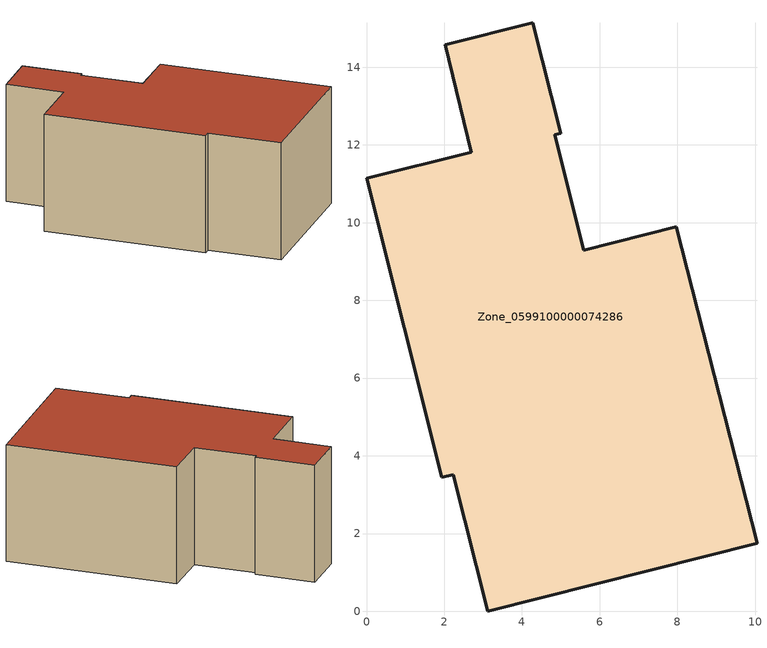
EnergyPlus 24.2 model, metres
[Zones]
Zone_0599100000074286
 floor ground (C_G): 4.28,15.14 5,12.3 4.84,12.26 5.59,9.29 7.97,9.89 10.05,1.76 3.12,0 2.23,3.52 1.94,3.44 0,11.14 2.7,11.81 2.02,14.57 z0
 wall outside (C_F): 5,12.3 4.28,15.14 2.02,14.57 2.7,11.81 0,11.14 1.94,3.44 2.23,3.52 3.12,0 10.05,1.76 7.97,9.89 5.59,9.29 4.84,12.26 5,12.3 z0:5.9
 roof outside (C_R): 2.02,14.57 2.7,11.81 0,11.14 1.94,3.44 2.23,3.52 3.12,0 10.05,1.76 7.97,9.89 5.59,9.29 4.84,12.26 5,12.3 4.28,15.14 z5.9
[BUILDING]
Pand.0599100000074286: North Axis=0; Terrain=City; Loads Convergence Tolerance Value=0.04; Temperature Convergence Tolerance Value=0.4; Solar Distribution=FullExterior; Maximum Number of Warmup Days=25; Minimum Number of Warmup Days=1
[Site:Location]
Rotterdam.The.Hague.AP_ZH_NLD Design_Conditions: Latitude=51.96; Longitude=4.45; Time Zone=1; Elevation=-4.5
[SITE:GROUNDTEMPERATURE:BUILDINGSURFACE]
18, 18, 18, 18, 18, 18, 18, 18, 18, 18, 18, 18
[MATERIAL] Thermal Absorptance=0.9; Solar Absorptance=0.7; Visible Absorptance=0.7
Name | Roughness | Thickness | Conductivity | Density | Specific Heat
G.TC.1965-1974 | MediumSmooth | 0.15 | 0.882353 | 540 | 1210
F.TC.1965-1974 | Rough | 0.3 | 0.697674 | 1920 | 840
R.TC.1965-1974 | MediumRough | 0.2 | 0.232558 | 1500 | 1000
[CONSTRUCTION]
C_G: G.TC.1965-1974
C_F: F.TC.1965-1974
C_R: R.TC.1965-1974
[ZONE]
Zone_0599100000074286: Type=1; Multiplier=1; Ceiling Height=Autocalculate; Volume=Autocalculate; Floor Area=autocalculate; Part of Total Floor Area=Yes
[ZONEINFILTRATION:DESIGNFLOWRATE]
Infil_Zone_0599100000074286: Zone or ZoneList or Space or SpaceList=Zone_0599100000074286; Schedule=AlwaysOn; Design Flow Rate Calculation Method=Flow/Area; Flow Rate per Floor Area=0.003; Constant Term Coefficient=1; Temperature Term Coefficient=0; Velocity Term Coefficient=0; Velocity Squared Term Coefficient=0
[HVACTEMPLATE:ZONE:IDEALLOADSAIRSYSTEM]
Zone_0599100000074286: Maximum Heating Supply Air Temperature=50; Minimum Cooling Supply Air Temperature=13; Maximum Heating Supply Air Humidity Ratio=0.0156; Minimum Cooling Supply Air Humidity Ratio=0.0077; Heating Limit=NoLimit; Cooling Limit=NoLimit; Dehumidification Control Type=ConstantSensibleHeatRatio; Cooling Sensible Heat Ratio=0.7; Dehumidification Setpoint=60; Humidification Control Type=None; Humidification Setpoint=30; Outdoor Air Method=None; Outdoor Air Flow Rate per Person=0.00944; Outdoor Air Flow Rate per Zone Floor Area=0; Outdoor Air Flow Rate per Zone=0; Demand Controlled Ventilation Type=None; Outdoor Air Economizer Type=NoEconomizer; Heat Recovery Type=None; Sensible Heat Recovery Effectiveness=0.7; Latent Heat Recovery Effectiveness=0.65
[ZONECONTROL:THERMOSTAT]
ThermostatControl_Zone_0599100000074286: Zone or ZoneList=Zone_0599100000074286; Control Type Schedule=DualSetpointControlType; Control 1=Thermostat_Zone_0599100000074286; Temperature Difference Between Cutout And Setpoint=0
[THERMOSTATSETPOINT:DUALSETPOINT]
Thermostat_Zone_0599100000074286: Heating Setpoint Temperature Schedule=HeatingSetpoint_Zone_0599100000074286; Cooling Setpoint Temperature Schedule=CoolingSetpoint_Zone_0599100000074286
[SCHEDULE:COMPACT]
HeatingSetpoint_Zone_0599100000074286: Through: 12/31, For: AllDays, Until: 24:00, 21
CoolingSetpoint_Zone_0599100000074286: Through: 12/31, For: AllDays, Until: 24:00, 24
DualSetpointControlType: Through: 12/31, For: AllDays, Until: 24:00, 4
AlwaysOn: Through: 12/31, For: AllDays, Until: 24:00, 1
